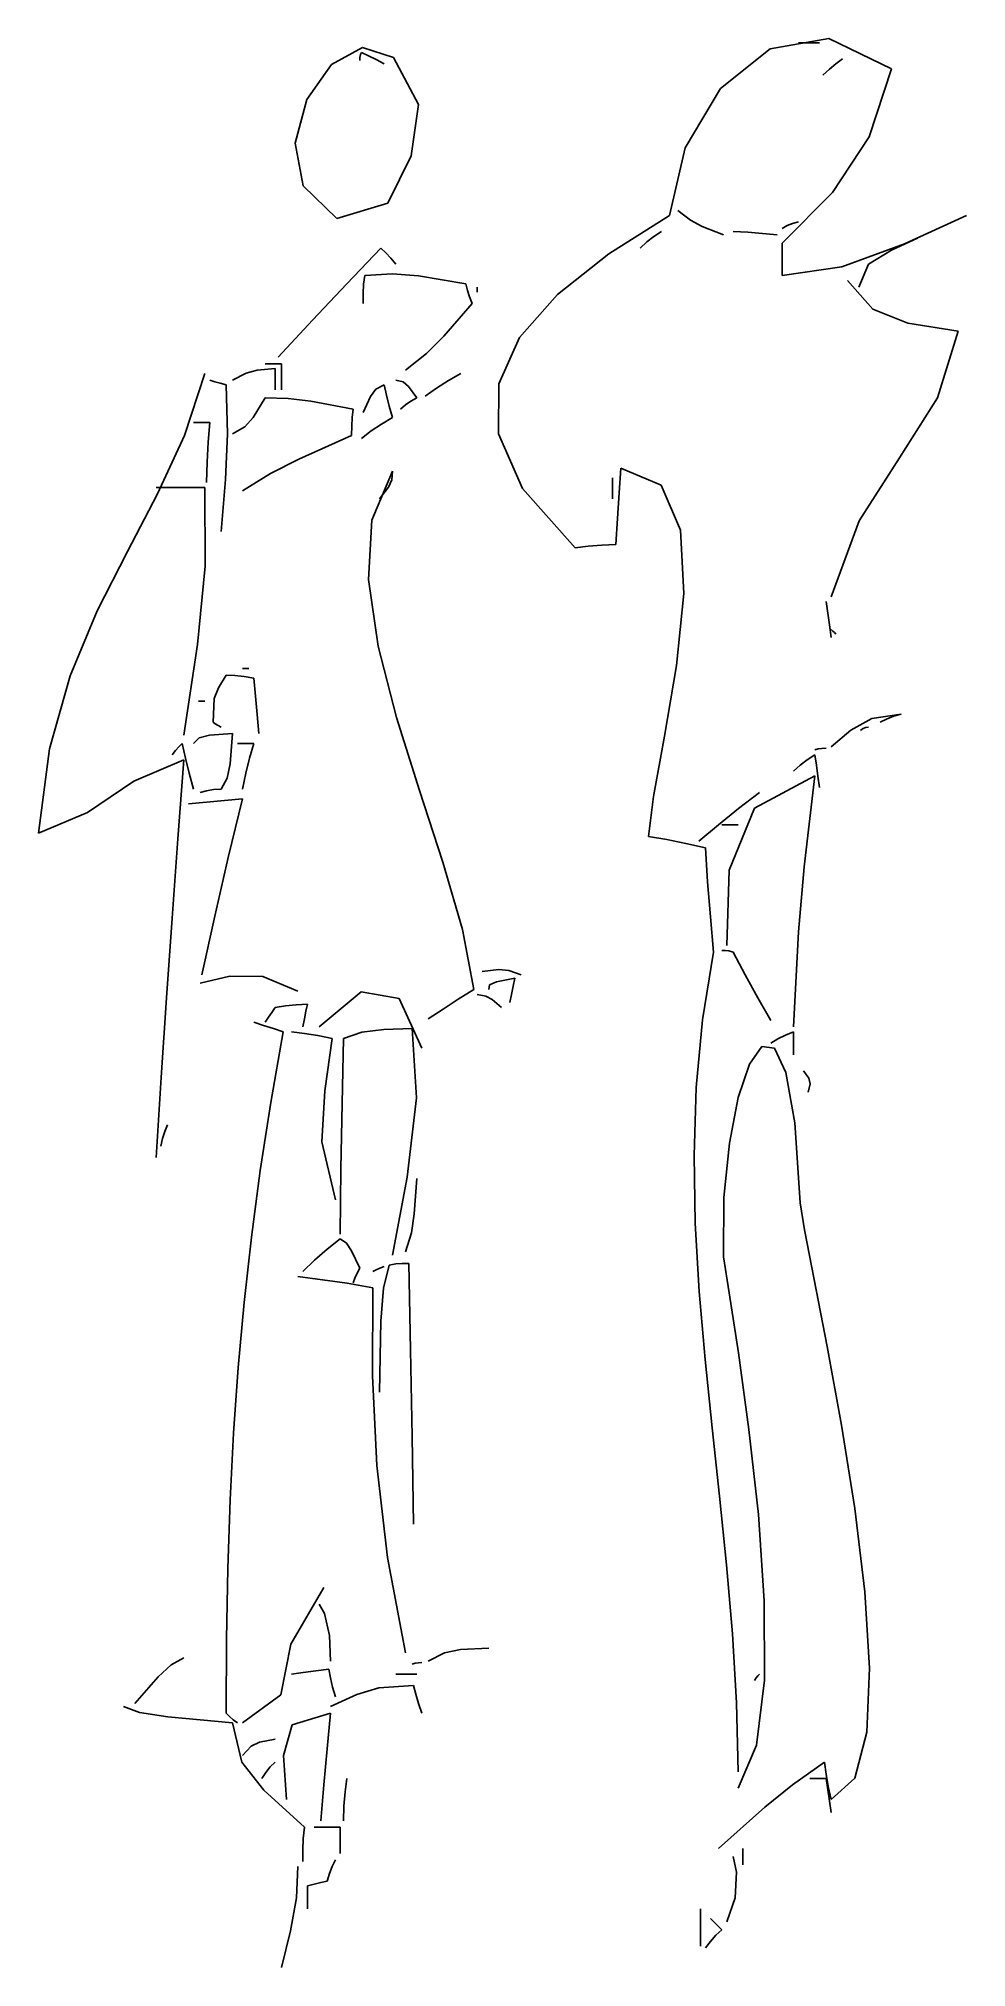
# Model space of a CAD drawing. Extents: x 3.56 to 4.41, y -0.06 to 1.7.
import ezdxf

# ---------------------------------------------------------------- set-up
doc = ezdxf.new("R2010")
doc.units = 0
doc.header["$LTSCALE"] = 0.000394
doc.layers.get('0').update_dxf_attribs({"linetype": 'CONTINUOUS'})

msp = doc.modelspace()

# ---------------------------------------------------------------- linework, layer by layer
for p, q in [((3.8281, 1.6789), (3.8564, 1.6944)), ((3.8541, 1.6853), (3.8545, 1.6879)), ((3.8545, 1.6879), (3.8555, 1.6898)), ((3.8555, 1.6898), (3.8619, 1.6868)), ((3.8564, 1.6944), (3.8848, 1.6851)), ((4.1825, 1.6568), (4.2277, 1.6932)), ((4.2277, 1.6932), (4.2812, 1.7024)), ((4.2535, 1.6987), (4.2595, 1.6987)), ((4.2595, 1.6987), (4.2658, 1.6987)), ((4.2658, 1.6987), (4.2728, 1.6987)), ((4.2812, 1.7024), (4.3382, 1.675)), ((3.8057, 1.6469), (3.8281, 1.6789)), ((3.854, 1.6824), (3.8541, 1.6853)), ((3.8619, 1.6868), (3.8689, 1.6835)), ((3.8689, 1.6835), (3.8763, 1.6794)), ((3.8848, 1.6851), (3.9075, 1.6423)), ((4.2758, 1.669), (4.2817, 1.6745)), ((4.2817, 1.6745), (4.2877, 1.6794)), ((4.2877, 1.6794), (4.2936, 1.6839)), ((4.3382, 1.675), (4.318, 1.613)), ((4.1504, 1.603), (4.1825, 1.6568)), ((3.7952, 1.6072), (3.8057, 1.6469)), ((3.9075, 1.6423), (3.9008, 1.5956)), ((3.8024, 1.5681), (3.7952, 1.6072)), ((4.1362, 1.5413), (4.1504, 1.603)), ((4.318, 1.613), (4.2846, 1.5622)), ((3.9008, 1.5956), (3.8796, 1.5524)), ((3.8332, 1.5384), (3.8024, 1.5681)), ((3.8796, 1.5524), (3.8332, 1.5384)), ((4.2846, 1.5622), (4.2387, 1.5161)), ((4.0808, 1.5062), (4.1362, 1.5413)), ((4.1551, 1.537), (4.1436, 1.5458)), ((4.1658, 1.5313), (4.1551, 1.537)), ((4.1852, 1.5235), (4.1658, 1.5313)), ((4.2387, 1.5294), (4.2432, 1.532)), ((4.2432, 1.532), (4.248, 1.5338)), ((4.248, 1.5338), (4.2535, 1.5354)), ((4.3501, 1.5155), (4.4065, 1.5413)), ((3.8422, 1.4789), (3.8733, 1.5116)), ((3.8733, 1.5116), (3.8778, 1.5071)), ((4.1095, 1.5116), (4.1155, 1.5171)), ((4.1155, 1.5171), (4.1218, 1.522)), ((4.1218, 1.522), (4.1288, 1.5265)), ((4.2075, 1.526), (4.1941, 1.5265)), ((4.2208, 1.5249), (4.2075, 1.526)), ((4.2342, 1.5235), (4.2208, 1.5249)), ((4.2387, 1.5161), (4.2387, 1.5067)), ((4.2931, 1.4944), (4.3501, 1.5155)), ((4.3382, 1.5096), (4.3619, 1.5205)), ((3.8778, 1.5071), (3.8822, 1.5023)), ((3.8822, 1.5023), (3.8867, 1.4968)), ((4.0342, 1.4693), (4.0808, 1.5062)), ((4.2387, 1.5067), (4.2387, 1.4967)), ((4.2387, 1.4967), (4.2387, 1.4864)), ((4.2387, 1.4864), (4.2931, 1.4944)), ((4.3085, 1.476), (4.3174, 1.4968)), ((4.3174, 1.4968), (4.3382, 1.5096)), ((3.811, 1.4458), (3.8422, 1.4789)), ((3.8574, 1.4785), (3.8571, 1.47)), ((3.8585, 1.4864), (3.8574, 1.4785)), ((3.8837, 1.4881), (3.8585, 1.4864)), ((3.9075, 1.4862), (3.8837, 1.4881)), ((3.9506, 1.479), (3.9075, 1.4862)), ((3.9521, 1.473), (3.9506, 1.479)), ((4.3213, 1.4558), (4.2981, 1.4819)), ((3.8571, 1.47), (3.857, 1.4611)), ((3.9305, 1.4312), (3.9565, 1.4611)), ((3.954, 1.4671), (3.9521, 1.473)), ((3.9565, 1.4611), (3.954, 1.4671)), ((3.961, 1.4745), (3.961, 1.476)), ((3.961, 1.473), (3.961, 1.4745)), ((3.961, 1.4715), (3.961, 1.473)), ((3.9996, 1.43), (4.0342, 1.4693)), ((3.7798, 1.4121), (3.811, 1.4458)), ((4.3531, 1.4432), (4.3213, 1.4558)), ((4.3991, 1.4359), (4.3531, 1.4432)), ((3.9147, 1.4154), (3.9305, 1.4312)), ((3.9805, 1.3878), (3.9996, 1.43)), ((4.3801, 1.3751), (4.3991, 1.4359)), ((3.7724, 1.4062), (3.7679, 1.4062)), ((3.7772, 1.4062), (3.7724, 1.4062)), ((3.7827, 1.4062), (3.7772, 1.4062)), ((3.7827, 1.3987), (3.7827, 1.4062)), ((3.8956, 1.4002), (3.9147, 1.4154)), ((3.6943, 1.3407), (3.7129, 1.3973)), ((3.7219, 1.3898), (3.7174, 1.3913)), ((3.7268, 1.3884), (3.7219, 1.3898)), ((3.7505, 1.3977), (3.7382, 1.3913)), ((3.7605, 1.4004), (3.7505, 1.3977)), ((3.7768, 1.4017), (3.7605, 1.4004)), ((3.7768, 1.3957), (3.7768, 1.4017)), ((3.7768, 1.3894), (3.7768, 1.3957)), ((3.7768, 1.3824), (3.7768, 1.3894)), ((3.7827, 1.3909), (3.7827, 1.3987)), ((3.7827, 1.3824), (3.7827, 1.3909)), ((3.8934, 1.3897), (3.8867, 1.3913)), ((3.8984, 1.3855), (3.8934, 1.3897)), ((3.9239, 1.3839), (3.9347, 1.3909)), ((3.9347, 1.3909), (3.9461, 1.3973)), ((3.7323, 1.3869), (3.7268, 1.3884)), ((3.7334, 1.3423), (3.7323, 1.3869)), ((3.7679, 1.375), (3.7569, 1.357)), ((3.7887, 1.3746), (3.7679, 1.375)), ((3.8095, 1.3719), (3.7887, 1.3746)), ((3.8481, 1.3646), (3.8095, 1.3719)), ((3.8637, 1.3764), (3.857, 1.3616)), ((3.8687, 1.383), (3.8637, 1.3764)), ((3.8763, 1.3869), (3.8687, 1.383)), ((3.8782, 1.3775), (3.8763, 1.3869)), ((3.8808, 1.3675), (3.8782, 1.3775)), ((3.8957, 1.3686), (3.9005, 1.372)), ((3.906, 1.375), (3.8984, 1.3855)), ((3.9005, 1.372), (3.906, 1.375)), ((3.9134, 1.3765), (3.9239, 1.3839)), ((3.9802, 1.3422), (3.9805, 1.3878)), ((4.3456, 1.3204), (4.3801, 1.3751)), ((3.7569, 1.357), (3.7492, 1.3485)), ((3.8467, 1.3493), (3.847, 1.3571)), ((3.847, 1.3571), (3.8481, 1.3646)), ((3.8738, 1.3512), (3.8837, 1.3572)), ((3.8837, 1.3572), (3.8808, 1.3675)), ((3.8912, 1.3646), (3.8957, 1.3686)), ((3.6698, 1.2876), (3.6943, 1.3407)), ((3.7071, 1.3527), (3.7026, 1.3527)), ((3.7119, 1.3527), (3.7071, 1.3527)), ((3.7174, 1.3527), (3.7119, 1.3527)), ((3.716, 1.3348), (3.7174, 1.3527)), ((3.7316, 1.3007), (3.7334, 1.3423)), ((3.7492, 1.3485), (3.7382, 1.3423)), ((3.7984, 1.3192), (3.8466, 1.3408)), ((3.8466, 1.3408), (3.8467, 1.3493)), ((3.8555, 1.3379), (3.8645, 1.3449)), ((3.8645, 1.3449), (3.8738, 1.3512)), ((4.0023, 1.2926), (3.9802, 1.3422)), ((3.7149, 1.3166), (3.716, 1.3348)), ((3.7726, 1.3061), (3.7984, 1.3192)), ((4.3088, 1.263), (4.3456, 1.3204)), ((3.7144, 1.2978), (3.7149, 1.3166)), ((3.7278, 1.2532), (3.7316, 1.3007)), ((3.7471, 1.2903), (3.7726, 1.3061)), ((3.865, 1.2636), (3.8837, 1.3082)), ((3.8837, 1.3082), (3.8833, 1.3003)), ((4.0842, 1.2962), (4.0842, 1.3022)), ((4.0916, 1.3111), (4.0902, 1.2884)), ((4.1286, 1.2955), (4.0916, 1.3111)), ((3.6423, 1.2352), (3.6698, 1.2876)), ((3.6832, 1.2933), (3.6684, 1.2933)), ((3.6981, 1.2933), (3.6832, 1.2933)), ((3.7129, 1.2933), (3.6981, 1.2933)), ((3.7132, 1.2216), (3.7129, 1.2933)), ((3.8802, 1.2938), (3.8719, 1.2829)), ((3.8833, 1.3003), (3.8802, 1.2938)), ((4.0501, 1.2384), (4.0023, 1.2926)), ((4.0842, 1.2899), (4.0842, 1.2962)), ((4.0842, 1.2829), (4.0842, 1.2899)), ((4.0902, 1.2884), (4.0887, 1.265)), ((4.146, 1.2545), (4.1286, 1.2955)), ((3.8619, 1.2095), (3.865, 1.2636)), ((4.0887, 1.265), (4.0872, 1.2413)), ((4.149, 1.1968), (4.146, 1.2545)), ((4.2832, 1.1938), (4.3088, 1.263)), ((3.6147, 1.1809), (3.6423, 1.2352)), ((4.062, 1.2398), (4.0501, 1.2384)), ((4.0743, 1.2409), (4.062, 1.2398)), ((4.0872, 1.2413), (4.0743, 1.2409)), ((3.7062, 1.1502), (3.7132, 1.2216)), ((3.8707, 1.1487), (3.8619, 1.2095)), ((4.1425, 1.1313), (4.149, 1.1968)), ((3.5901, 1.1218), (3.6147, 1.1809)), ((4.2803, 1.1789), (4.2788, 1.1894)), ((4.2817, 1.1681), (4.2803, 1.1789)), ((4.2832, 1.1567), (4.2817, 1.1681)), ((4.2847, 1.1626), (4.2832, 1.1641)), ((4.2862, 1.1611), (4.2847, 1.1626)), ((4.2877, 1.1597), (4.2862, 1.1611)), ((3.6936, 1.0676), (3.7062, 1.1502)), ((3.8874, 1.0837), (3.8707, 1.1487)), ((3.7471, 1.1285), (3.7486, 1.1285)), ((3.7486, 1.1285), (3.7505, 1.1285)), ((3.7505, 1.1285), (3.753, 1.1285)), ((4.1316, 1.0667), (4.1425, 1.1313)), ((3.5713, 1.0552), (3.5901, 1.1218)), ((3.7252, 1.1107), (3.7215, 1.1012)), ((3.7323, 1.1225), (3.7252, 1.1107)), ((3.7401, 1.1221), (3.7323, 1.1225)), ((3.7486, 1.121), (3.7401, 1.1221)), ((3.7575, 1.1196), (3.7486, 1.121)), ((3.759, 1.1032), (3.7575, 1.1196)), ((3.707, 1.0988), (3.7085, 1.0988)), ((3.7085, 1.0988), (3.7104, 1.0988)), ((3.7104, 1.0988), (3.7129, 1.0988)), ((3.7215, 1.1012), (3.7204, 1.0795)), ((3.7605, 1.0864), (3.759, 1.1032)), ((3.7204, 1.0795), (3.7223, 1.078)), ((3.7223, 1.078), (3.7249, 1.0765)), ((3.7249, 1.0765), (3.7278, 1.075)), ((3.762, 1.0691), (3.7605, 1.0864)), ((3.9084, 1.0173), (3.8874, 1.0837)), ((4.2832, 1.0572), (4.3011, 1.0721)), ((4.3011, 1.0721), (4.3203, 1.0828)), ((4.31, 1.072), (4.3119, 1.0735)), ((4.3119, 1.0735), (4.3145, 1.0746)), ((4.3145, 1.0746), (4.3174, 1.075)), ((4.3203, 1.0828), (4.3471, 1.0869)), ((4.3338, 1.0824), (4.3278, 1.0795)), ((4.3401, 1.085), (4.3338, 1.0824)), ((4.3471, 1.0869), (4.3401, 1.085)), ((3.5615, 0.9785), (3.5713, 1.0552)), ((3.6892, 1.0571), (3.6862, 1.0538)), ((3.6922, 1.0602), (3.6892, 1.0571)), ((3.6952, 1.0467), (3.6922, 1.0602)), ((3.7078, 1.0654), (3.7026, 1.0602)), ((3.7171, 1.0677), (3.7078, 1.0654)), ((3.7382, 1.0691), (3.7171, 1.0677)), ((3.7358, 1.0415), (3.7382, 1.0691)), ((3.7472, 1.0602), (3.7426, 1.0602)), ((3.752, 1.0602), (3.7472, 1.0602)), ((3.7575, 1.0602), (3.752, 1.0602)), ((3.7535, 1.0467), (3.7575, 1.0602)), ((4.1214, 1.0119), (4.1316, 1.0667)), ((4.2714, 1.0553), (4.2684, 1.0542)), ((4.2748, 1.0556), (4.2714, 1.0553)), ((4.2788, 1.0557), (4.2748, 1.0556)), ((3.6936, 1.0453), (3.6482, 1.0257)), ((3.6862, 1.0538), (3.6832, 1.0498)), ((3.6883, 0.9731), (3.6936, 1.0453)), ((3.6985, 1.033), (3.6952, 1.0467)), ((3.7331, 1.0284), (3.7358, 1.0415)), ((3.7501, 1.033), (3.7535, 1.0467)), ((4.2551, 1.0404), (4.2491, 1.0349)), ((4.2614, 1.0453), (4.2551, 1.0404)), ((4.2684, 1.0498), (4.2614, 1.0453)), ((4.2699, 1.0404), (4.2684, 1.0498)), ((4.2713, 1.0304), (4.2699, 1.0404)), ((3.6482, 1.0257), (3.606, 0.9971)), ((3.7026, 1.0186), (3.6985, 1.033)), ((3.7278, 1.0186), (3.7331, 1.0284)), ((3.7471, 1.0186), (3.7501, 1.033)), ((4.2684, 1.0305), (4.2136, 1.0013)), ((4.2587, 0.9477), (4.2684, 1.0305)), ((4.2728, 1.0201), (4.2713, 1.0304)), ((3.7144, 1.0067), (3.6981, 1.0052)), ((3.7085, 1.0156), (3.7145, 1.017)), ((3.7308, 1.0082), (3.7144, 1.0067)), ((3.7145, 1.017), (3.7208, 1.0181)), ((3.7208, 1.0181), (3.7278, 1.0186)), ((3.7471, 1.0097), (3.7308, 1.0082)), ((3.7342, 0.9562), (3.7471, 1.0097)), ((3.9297, 0.9521), (3.9084, 1.0173)), ((4.1169, 0.9755), (4.1214, 1.0119)), ((4.199, 1.0008), (4.2179, 1.0156)), ((3.606, 0.9971), (3.5615, 0.9785)), ((4.1629, 0.9711), (4.1808, 0.9859)), ((4.1808, 0.9859), (4.199, 1.0008)), ((4.1837, 0.9859), (4.1882, 0.9859)), ((4.1882, 0.9859), (4.1931, 0.9859)), ((4.2136, 1.0013), (4.1905, 0.9448)), ((4.1931, 0.9859), (4.1986, 0.9859)), ((3.683, 0.9009), (3.6883, 0.9731)), ((4.1337, 0.9725), (4.1169, 0.9755)), ((4.1511, 0.9691), (4.1337, 0.9725)), ((4.1689, 0.9651), (4.1511, 0.9691)), ((3.7219, 0.9027), (3.7342, 0.9562)), ((3.9475, 0.8907), (3.9297, 0.9521)), ((4.1708, 0.9339), (4.1689, 0.9651)), ((4.1734, 0.9023), (4.1708, 0.9339)), ((4.1905, 0.9448), (4.1882, 0.876)), ((4.2537, 0.8884), (4.2587, 0.9477)), ((3.6779, 0.8285), (3.683, 0.9009)), ((3.71, 0.8493), (3.7219, 0.9027)), ((4.1763, 0.8701), (4.1734, 0.9023)), ((3.958, 0.8359), (3.9475, 0.8907)), ((4.2491, 0.8018), (4.2537, 0.8884)), ((4.1661, 0.8084), (4.1763, 0.8701)), ((4.1867, 0.8715), (4.1837, 0.8715)), ((4.1901, 0.8711), (4.1867, 0.8715)), ((4.1941, 0.8701), (4.1901, 0.8711)), ((4.205, 0.8493), (4.1941, 0.8701)), ((3.7356, 0.8482), (3.7085, 0.8418)), ((3.7656, 0.8479), (3.7356, 0.8482)), ((3.7976, 0.8344), (3.7656, 0.8479)), ((3.9806, 0.8541), (3.9654, 0.8522)), ((3.9951, 0.8463), (3.9784, 0.8429)), ((3.9898, 0.8533), (3.9806, 0.8541)), ((4.0011, 0.8493), (3.9898, 0.8533)), ((3.9936, 0.8389), (3.9951, 0.8463)), ((4.2164, 0.8285), (4.205, 0.8493)), ((3.673, 0.7558), (3.6779, 0.8285)), ((3.8554, 0.8337), (3.8169, 0.8018)), ((3.8898, 0.8277), (3.8554, 0.8337)), ((3.9105, 0.7824), (3.8898, 0.8277)), ((3.9298, 0.8181), (3.9436, 0.827)), ((3.9436, 0.827), (3.958, 0.8359)), ((3.9687, 0.83), (3.961, 0.8315)), ((3.9745, 0.8269), (3.9687, 0.83)), ((3.9722, 0.8403), (3.9714, 0.8359)), ((3.9784, 0.8429), (3.9722, 0.8403)), ((3.9832, 0.8196), (3.9745, 0.8269)), ((3.9907, 0.824), (3.9921, 0.8315)), ((3.9921, 0.8315), (3.9936, 0.8389)), ((4.2283, 0.8077), (4.2164, 0.8285)), ((3.7709, 0.8107), (3.7679, 0.8062)), ((3.7738, 0.8151), (3.7709, 0.8107)), ((3.7768, 0.8196), (3.7738, 0.8151)), ((3.7862, 0.821), (3.7768, 0.8196)), ((3.7962, 0.8221), (3.7862, 0.821)), ((3.8065, 0.8225), (3.7962, 0.8221)), ((3.8021, 0.8018), (3.8035, 0.8091)), ((3.8035, 0.8091), (3.805, 0.8162)), ((3.805, 0.8162), (3.8065, 0.8225)), ((3.9164, 0.8092), (3.9298, 0.8181)), ((3.7664, 0.8032), (3.7575, 0.8062)), ((3.7753, 0.8003), (3.7664, 0.8032)), ((3.773, 0.7331), (3.7842, 0.7973)), ((3.7842, 0.7973), (3.7753, 0.8003)), ((3.8036, 0.7958), (3.7917, 0.7973)), ((3.8159, 0.7939), (3.8036, 0.7958)), ((3.8288, 0.7914), (3.8159, 0.7939)), ((3.8223, 0.7437), (3.8288, 0.7914)), ((3.8392, 0.7914), (3.8378, 0.732)), ((3.856, 0.797), (3.8392, 0.7914)), ((3.8758, 0.7996), (3.856, 0.797)), ((3.9016, 0.8003), (3.8758, 0.7996)), ((3.9058, 0.7372), (3.9016, 0.8003)), ((4.1604, 0.7467), (4.1661, 0.8084)), ((4.2347, 0.7909), (4.2283, 0.7869)), ((4.2417, 0.7943), (4.2347, 0.7909)), ((4.2491, 0.7973), (4.2417, 0.7943)), ((4.2491, 0.7909), (4.2491, 0.7973)), ((4.2491, 0.7839), (4.2491, 0.7909)), ((4.2203, 0.7839), (4.2089, 0.7678)), ((4.2316, 0.7824), (4.2203, 0.7839)), ((4.2419, 0.7604), (4.2316, 0.7824)), ((4.2491, 0.7765), (4.2491, 0.7839)), ((3.6684, 0.6829), (3.673, 0.7558)), ((4.2089, 0.7678), (4.1987, 0.7374)), ((4.2501, 0.7144), (4.2419, 0.7604)), ((4.2631, 0.755), (4.258, 0.7617)), ((3.8194, 0.697), (3.8223, 0.7437)), ((4.1585, 0.6848), (4.1604, 0.7467)), ((4.2624, 0.7423), (4.2642, 0.75)), ((4.2642, 0.75), (4.2631, 0.755)), ((3.7634, 0.671), (3.773, 0.7331)), ((3.8378, 0.732), (3.8367, 0.6725)), ((3.8973, 0.6648), (3.9058, 0.7372)), ((4.1987, 0.7374), (4.1906, 0.6959)), ((3.6744, 0.7003), (3.6763, 0.7066)), ((3.6763, 0.7066), (3.6788, 0.7126)), ((4.255, 0.6414), (4.2501, 0.7144)), ((3.6729, 0.6933), (3.6744, 0.7003)), ((3.8318, 0.6443), (3.8194, 0.697)), ((4.1906, 0.6959), (4.1857, 0.6465)), ((3.7553, 0.6104), (3.7634, 0.671)), ((3.8367, 0.6725), (3.8362, 0.6131)), ((4.1596, 0.6229), (4.1585, 0.6848)), ((3.8837, 0.5938), (3.8973, 0.6648)), ((3.9036, 0.6315), (3.906, 0.6636)), ((4.1857, 0.6465), (4.1852, 0.5924)), ((4.259, 0.617), (4.255, 0.6414)), ((3.901, 0.6141), (3.9036, 0.6315)), ((4.1632, 0.5609), (4.1596, 0.6229)), ((4.2679, 0.5716), (4.259, 0.617)), ((3.7486, 0.5508), (3.7553, 0.6104)), ((3.8244, 0.5993), (3.8129, 0.5893)), ((3.8362, 0.6087), (3.8244, 0.5993)), ((3.8418, 0.6047), (3.8362, 0.6087)), ((3.8464, 0.5978), (3.8418, 0.6047)), ((3.854, 0.582), (3.8464, 0.5978)), ((3.8956, 0.5968), (3.901, 0.6141)), ((3.8129, 0.5893), (3.8021, 0.579)), ((3.8515, 0.5775), (3.854, 0.582)), ((3.8659, 0.579), (3.8689, 0.5805)), ((3.8689, 0.5805), (3.8723, 0.582)), ((3.8723, 0.582), (3.8763, 0.5834)), ((3.8808, 0.5849), (3.8755, 0.5638)), ((3.8867, 0.586), (3.8808, 0.5849)), ((3.8926, 0.5864), (3.8867, 0.586)), ((3.8986, 0.5864), (3.8926, 0.5864)), ((3.9001, 0.5076), (3.8986, 0.5864)), ((4.1852, 0.5924), (4.1903, 0.5595)), ((3.8199, 0.5715), (3.7976, 0.5745)), ((3.8426, 0.5682), (3.8199, 0.5715)), ((3.8659, 0.5641), (3.8426, 0.5682)), ((3.8481, 0.5686), (3.8496, 0.573)), ((3.8496, 0.573), (3.8515, 0.5775)), ((3.8655, 0.4838), (3.8659, 0.5641)), ((3.8755, 0.5638), (3.8732, 0.5338)), ((4.2798, 0.5105), (4.2679, 0.5716)), ((3.7432, 0.4914), (3.7486, 0.5508)), ((4.1685, 0.4988), (4.1632, 0.5609)), ((4.1903, 0.5595), (4.1988, 0.5048)), ((3.8732, 0.5338), (3.8719, 0.4691)), ((4.2927, 0.4391), (4.2798, 0.5105)), ((3.9016, 0.4286), (3.9001, 0.5076)), ((4.1749, 0.4365), (4.1685, 0.4988)), ((4.1988, 0.5048), (4.2084, 0.4351)), ((3.739, 0.4316), (3.7432, 0.4914)), ((3.8696, 0.4023), (3.8655, 0.4838)), ((3.7359, 0.3709), (3.739, 0.4316)), ((3.903, 0.3488), (3.9016, 0.4286)), ((4.1816, 0.3742), (4.1749, 0.4365)), ((4.2084, 0.4351), (4.217, 0.3575)), ((4.3048, 0.3629), (4.2927, 0.4391)), ((3.8793, 0.3185), (3.8696, 0.4023)), ((3.7338, 0.3085), (3.7359, 0.3709)), ((4.188, 0.3116), (4.1816, 0.3742)), ((4.217, 0.3575), (4.2224, 0.279)), ((4.3139, 0.2872), (4.3048, 0.3629)), ((3.8956, 0.2315), (3.8793, 0.3185)), ((3.7326, 0.2439), (3.7338, 0.3085)), ((4.1934, 0.2489), (4.188, 0.3116)), ((3.7912, 0.2395), (3.8214, 0.2909)), ((4.3183, 0.2175), (4.3139, 0.2872)), ((3.8219, 0.2675), (3.8169, 0.276)), ((3.8263, 0.2474), (3.8219, 0.2675)), ((4.2224, 0.279), (4.2226, 0.2066)), ((3.8273, 0.224), (3.8263, 0.2474)), ((4.1972, 0.1861), (4.1934, 0.2489)), ((3.7323, 0.1765), (3.7326, 0.2439)), ((3.7822, 0.1933), (3.7912, 0.2395)), ((3.9164, 0.224), (3.9313, 0.2314)), ((3.9313, 0.2314), (3.9456, 0.2345)), ((3.9456, 0.2345), (3.9714, 0.2359)), ((3.6705, 0.2097), (3.6821, 0.2205)), ((3.6821, 0.2205), (3.6936, 0.227)), ((3.8025, 0.2137), (3.7917, 0.2122)), ((3.814, 0.2151), (3.8025, 0.2137)), ((3.8258, 0.2166), (3.814, 0.2151)), ((3.8274, 0.2088), (3.8258, 0.2166)), ((3.8927, 0.2122), (3.8867, 0.2122)), ((3.899, 0.2122), (3.8927, 0.2122)), ((3.906, 0.2122), (3.899, 0.2122)), ((3.9045, 0.2221), (3.9016, 0.2211)), ((3.9075, 0.2225), (3.9045, 0.2221)), ((3.9105, 0.2226), (3.9075, 0.2225)), ((4.2164, 0.2106), (4.2179, 0.2122)), ((4.3159, 0.1591), (4.3183, 0.2175)), ((3.6491, 0.1854), (3.6705, 0.2097)), ((3.8512, 0.1934), (3.8273, 0.1825)), ((3.8292, 0.2002), (3.8274, 0.2088)), ((3.8318, 0.1914), (3.8292, 0.2002)), ((3.8712, 0.1997), (3.8512, 0.1934)), ((3.903, 0.2018), (3.8712, 0.1997)), ((3.905, 0.1939), (3.903, 0.2018)), ((3.9075, 0.1854), (3.905, 0.1939)), ((4.2134, 0.2062), (4.2149, 0.2088)), ((4.2149, 0.2088), (4.2164, 0.2106)), ((4.2226, 0.2066), (4.2154, 0.1474)), ((3.6533, 0.177), (3.6387, 0.1825)), ((3.6791, 0.1731), (3.6533, 0.177)), ((3.7353, 0.1736), (3.7323, 0.1765)), ((3.7471, 0.1676), (3.7822, 0.1933)), ((3.8273, 0.1765), (3.7925, 0.166)), ((3.8243, 0.1439), (3.8273, 0.1765)), ((3.9105, 0.1765), (3.9075, 0.1854)), ((4.1986, 0.1231), (4.1972, 0.1861)), ((3.7382, 0.1676), (3.6791, 0.1731)), ((3.7386, 0.1706), (3.7353, 0.1736)), ((3.7466, 0.1318), (3.7382, 0.1676)), ((3.7426, 0.1676), (3.7386, 0.1706)), ((3.7925, 0.166), (3.7844, 0.138)), ((4.3049, 0.1174), (4.3159, 0.1591)), ((3.7471, 0.1379), (3.7551, 0.1464)), ((3.7551, 0.1464), (3.7628, 0.1502)), ((3.7628, 0.1502), (3.7768, 0.1528)), ((3.8214, 0.1112), (3.8243, 0.1439)), ((4.2154, 0.1474), (4.1986, 0.1082)), ((3.7665, 0.1065), (3.7466, 0.1318)), ((3.7683, 0.1226), (3.7724, 0.1275)), ((3.7724, 0.1275), (3.7768, 0.132)), ((3.7844, 0.138), (3.7872, 0.0978)), ((4.248, 0.1112), (4.2773, 0.132)), ((4.2773, 0.132), (4.2788, 0.1211)), ((3.7649, 0.1171), (3.7683, 0.1226)), ((3.8035, 0.0726), (3.7665, 0.1065)), ((3.8184, 0.0785), (3.8214, 0.1112)), ((3.8407, 0.1048), (3.8422, 0.1171)), ((4.2229, 0.0908), (4.248, 0.1112)), ((4.2684, 0.1171), (4.2639, 0.1171)), ((4.2733, 0.1171), (4.2684, 0.1171)), ((4.2788, 0.1171), (4.2733, 0.1171)), ((4.2788, 0.1211), (4.2807, 0.1096)), ((4.2803, 0.1067), (4.2788, 0.1171)), ((4.2817, 0.0963), (4.2803, 0.1067)), ((4.2807, 0.1096), (4.2832, 0.0978)), ((4.2832, 0.0978), (4.3049, 0.1174)), ((3.8392, 0.0785), (3.8396, 0.0918)), ((3.8396, 0.0918), (3.8407, 0.1048)), ((4.1808, 0.0533), (4.2229, 0.0908)), ((4.2832, 0.0859), (4.2817, 0.0963)), ((3.8025, 0.0622), (3.8035, 0.0726)), ((3.8199, 0.0726), (3.8124, 0.0726)), ((3.8277, 0.0726), (3.8199, 0.0726)), ((3.8362, 0.0726), (3.8277, 0.0726)), ((3.8362, 0.0651), (3.8362, 0.0726)), ((3.8021, 0.0518), (3.8025, 0.0622)), ((3.8362, 0.0573), (3.8362, 0.0651)), ((3.8362, 0.0488), (3.8362, 0.0573)), ((4.203, 0.0533), (4.203, 0.0488)), ((3.7964, 0.0084), (3.7976, 0.0369)), ((3.8021, 0.0414), (3.8021, 0.0518)), ((3.8288, 0.0369), (3.8263, 0.0305)), ((3.8318, 0.0429), (3.8288, 0.0369)), ((4.1972, 0.0318), (4.1941, 0.0458)), ((4.203, 0.0488), (4.203, 0.0439)), ((4.203, 0.0439), (4.203, 0.0384)), ((3.8124, 0.0206), (3.8065, 0.0191)), ((3.8065, 0.0191), (3.8065, 0.0127)), ((3.8184, 0.0221), (3.8124, 0.0206)), ((3.8243, 0.0236), (3.8184, 0.0221)), ((3.8263, 0.0305), (3.8243, 0.0236)), ((4.196, 0.0084), (4.1972, 0.0318)), ((3.7909, -0.0217), (3.7964, 0.0084)), ((3.8065, 0.0127), (3.8065, 0.0057)), ((3.8065, 0.0057), (3.8065, -0.0017)), ((4.1882, -0.0136), (4.196, 0.0084)), ((4.1644, -0.0125), (4.1644, -0.0017)), ((4.1644, -0.024), (4.1644, -0.0125)), ((4.1764, -0.0136), (4.1733, -0.0106)), ((4.1797, -0.017), (4.1764, -0.0136)), ((4.1837, -0.021), (4.1797, -0.017)), ((3.7827, -0.0551), (3.7909, -0.0217)), ((4.1644, -0.0358), (4.1644, -0.024)), ((4.1689, -0.0373), (4.1734, -0.0314)), ((4.1734, -0.0314), (4.1782, -0.0259)), ((4.1782, -0.0259), (4.1837, -0.021))]:
    msp.add_line(p, q)

doc.saveas('drawing.dxf')
